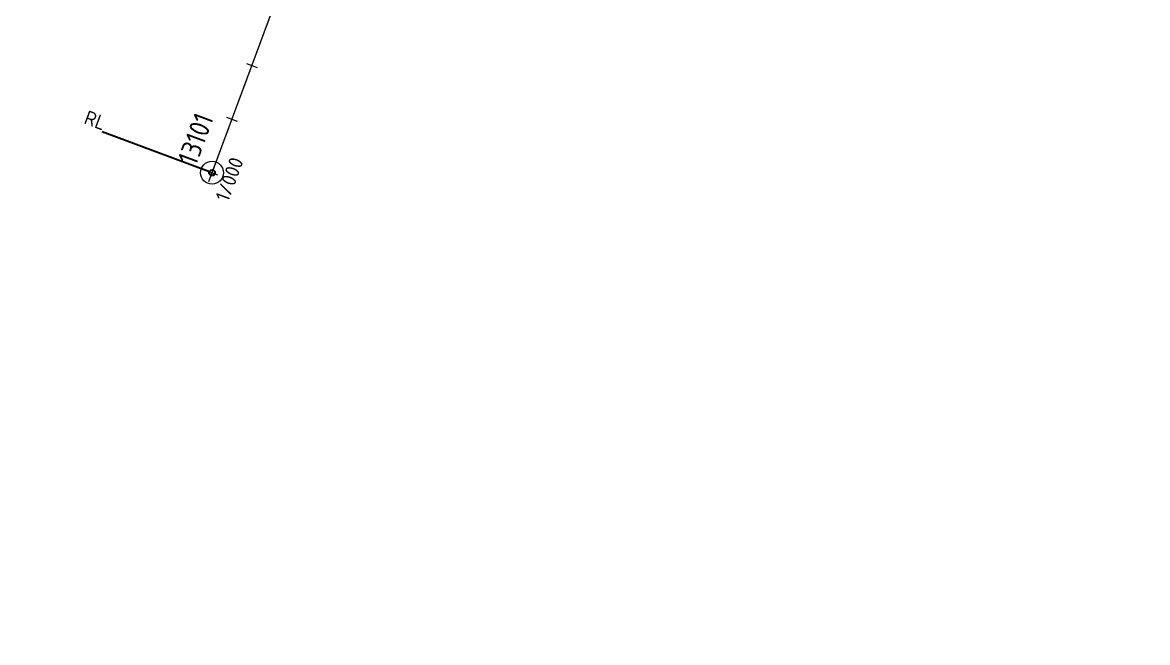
# Model space of a CAD drawing. Header units: metres. Extents: x 162815 to 178081, y 6220705 to 6240819.
# Drawn here: x 168118.8 to 168315.6, y 6228545.5 to 6228653.9 of the extents above; entities that cross this region are included whole.
import ezdxf
from ezdxf.enums import TextEntityAlignment as Align

# ---------------------------------------------------------------- set-up
doc = ezdxf.new("R2010")
doc.units = ezdxf.units.M
doc.linetypes.add('BH90-VAGMITT', pattern=[6.7, 4.2, -1, 0.5, -1])
doc.layers.get('Defpoints').update_dxf_attribs({"color": 5})
for name, color, linetype in [('00_tvångpunkter', 2, 'Continuous'), ('M-31-Centrumlinje', 4, 'BH90-VAGMITT'), ('M-31-Linjenamn', 3, 'Continuous'), ('M-32-Sektionering_markering', 3, 'Continuous'), ('M-32-Sektionering_text', 1, 'Continuous'), ('M-32-TP_text', 1, 'Continuous')]:
    doc.layers.add(name, color=color, linetype=linetype)
doc.layers.add('M-32-TP_markering', color=3, linetype='Continuous', lineweight=35)
doc.styles.add('ISO35', font='iso3098.shx')
doc.styles.add('ISO50', font='iso3098.shx', dxfattribs={"height": 5})
doc.styles.add('P_ISO_35', font='ISO', dxfattribs={"height": 3.5})
picture_1 = doc.add_image_def('image1.png', size_in_pixel=(2309, 1928))

# ---------------------------------------------------------------- blocks, each defined once
blk = doc.blocks.new('tpkt')
at = {"layer": '00_tvångpunkter'}
blk.add_circle((0, 0), 2, dxfattribs=at)

msp = doc.modelspace()

# ---------------------------------------------------------------- linework, layer by layer
at = {"layer": 'Defpoints'}
msp.add_line((168151.415, 6228626.111), (168183.28, 6228712.003), dxfattribs=at)
at = {"layer": 'M-31-Centrumlinje', "flags": 128}
msp.add_lwpolyline([(168151.976, 6228627.623), (168292.409, 6229006.163)], dxfattribs=at)
at = {"layer": 'M-31-Centrumlinje', "color": 9, "linetype": 'ByBlock', "flags": 128}
msp.add_lwpolyline([(167651.792, 6228975.184, -0.0814978), (168861.698, 6228507.076, -0.0616582), (169155.153, 6228281.686, -0.0395626), (169466.039, 6227922.612, -0.0395626)], format="xyb", dxfattribs=at)
at = {"layer": 'M-31-Centrumlinje', "flags": 128}
msp.add_lwpolyline([(168218.883, 6228795.626, -0.0421323), (168839.914, 6228502.1, -0.0519449), (169107.406, 6228307.258, -0.0145874), (169212.501, 6228206.869)], format="xyb", dxfattribs=at)
msp.add_lwpolyline([(168218.883, 6228795.626, -0.0421323), (168839.914, 6228502.1, -0.0519449), (169107.406, 6228307.258, -0.0145874), (169212.501, 6228206.869)], format="xyb", dxfattribs=at)
at = {"layer": 'M-31-Centrumlinje', "color": 3, "linetype": 'Continuous'}
msp.add_lwpolyline([(168224.247, 6228792.908, -0.0437567), (168853.584, 6228493.285, -0.0616582), (169143.922, 6228270.29, -0.0121106), (169244.577, 6228166.166, -0.0395626)], format="xyb", dxfattribs=at)
at = {"layer": 'M-32-Sektionering_markering'}
for p, q in [((168157.995, 6228646.722), (168159.87, 6228646.026)), ((168154.517, 6228637.346), (168156.392, 6228636.651)), ((168151.038, 6228627.971), (168152.914, 6228627.275))]:
    msp.add_line(p, q, dxfattribs=at)
at = {"layer": 'M-32-Sektionering_text'}
msp.add_line((168151.038, 6228627.971), (168152.914, 6228627.275), dxfattribs=at)
at = {"layer": 'M-32-TP_markering'}
msp.add_line((168151.507, 6228627.797), (168132.756, 6228634.753), dxfattribs=at)
msp.add_circle((168151.976, 6228627.623), 0.5, dxfattribs=at)

# ---------------------------------------------------------------- block references
at = {"layer": 'Defpoints'}
msp.add_blockref('tpkt', (168151.976, 6228627.623), dxfattribs=at)

# ---------------------------------------------------------------- texts
at = {"layer": 'M-31-Linjenamn', "style": 'P_ISO_35'}
msp.add_text('13101', height=3.5, rotation=69.64584, dxfattribs=at).set_placement((168149.163, 6228628.666))
at = {"layer": 'M-32-Sektionering_text', "style": 'ISO50'}
msp.add_text('1/000', height=2.5, rotation=69.64584, dxfattribs=at).set_placement((168153.851, 6228626.927), align=Align.TOP_CENTER)
at = {"layer": 'M-32-TP_text', "style": 'ISO35'}
msp.add_text('RL', height=2.5, rotation=339.64584, dxfattribs=at).set_placement((168132.843, 6228634.988), align=Align.RIGHT)

# ---------------------------------------------------------------- pictures from other files: only their frames are drawn
at = {"layer": '00_tvångpunkter'}
image = msp.add_image(picture_1, insert=(166845.455, 6228001.945), size_in_units=(2512.527, 2097.944), dxfattribs=at)
image.dxf.flags = 7

doc.saveas('drawing.dxf')
